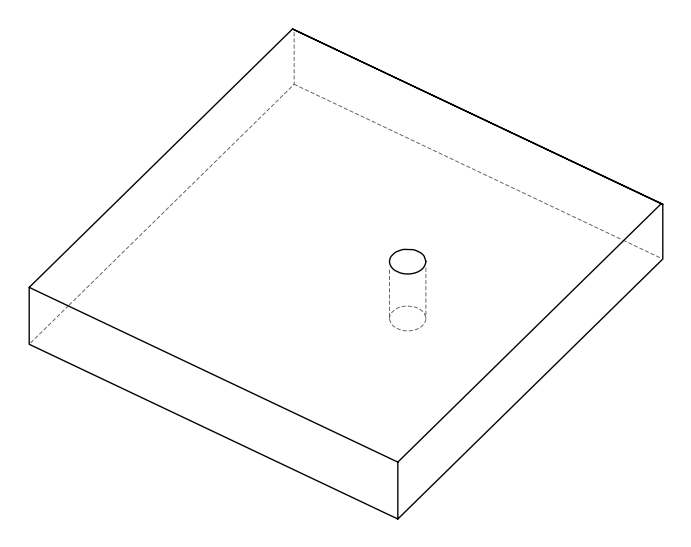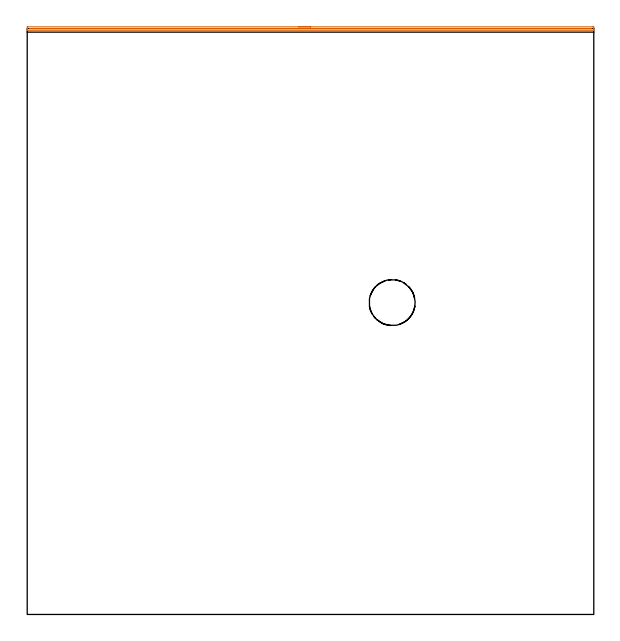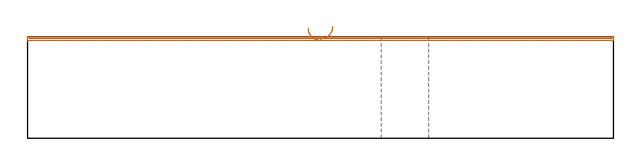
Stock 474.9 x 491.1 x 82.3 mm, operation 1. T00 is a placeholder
(PLAN: 2 operations, 1 tool changes, 12.4 min)
(1 AREA_MILL | FG_CHAMFER_SURFACE | UGT0205_001 | 7.74 min | 2137 mm3)
(2 MILL_THROUGH_HOLE_FROM_SOLID_MATERIAL | STEP1HOLE | UGT0201_018 | Circular | 4.63 min | 95804 mm3)
(TOOL UGT0205_001 | Chamfer Mill 20 x 3 x 45 deg. | D20 FL50 Z2)
(TOOL UGT0201_018 | End mill 30 mm | D30 FL50 Z4)
(OP 1 AREA_MILL)
G17 G21 G94 G90
T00 M6
G54
G17 G0 G90 X227.45 Y492.6 S1061 M3
G43 Z92.3 H0
Z89.3
G94 G1 X227.488 Z88.428 F250.
X227.602 Z87.564
X227.791 Z86.712
X228.053 Z85.88
X228.387 Z85.074
X228.79 Z84.3
X229.259 Z83.564
X229.79 Z82.872
X230.379 Z82.229
X231.022 Z81.64
X231.714 Z81.108
X232.45 Z80.64
X233.224 Z80.237
X234.03 Z79.903
X234.862 Z79.641
X235.714 Z79.452
X236.578 Z79.338
X237.45 Z79.3
X474.277
X474.421 Y492.599 Z79.301
X474.898 Y492.591 Z79.305
X474.9 Y492.344 Z79.553
Y491.993 Z79.904
Y491.451 Z80.445
Y491.1 Z80.795
Y490.397 Z81.502
Y490.078 Z81.821
Y489.663 Z82.228
X474.89 Y489.603 Z82.288
X474.724 Y489.6 Z82.3
X0.176
X0.01 Y489.603 Z82.288
X0.007 Y489.661 Z82.231
X0. Y490.078 Z81.821
Y490.397 Z81.502
Y491.1 Z80.795
Y492.344 Z79.553
X0.002 Y492.591 Z79.305
X0.48 Y492.6 Z79.3
X237.45
Y491.186 Z80.714
X472.576
X472.747 Y491.184 Z80.716
X472.861 Y491.181 Z80.719
X472.892 Y491.178 Z80.722
X472.894 Y491.175 Z80.725
X472.897 Y491.158 Z80.742
Y491.1 Z80.8
X472.894 Y491.049 Z80.851
X472.891 Y491.029 Z80.871
X472.832 Y491.021 Z80.879
X472.661 Y491.016 Z80.884
X472.575 Y491.015 Z80.885
X2.324
X2.153 Y491.016 Z80.884
X2.039 Y491.019 Z80.881
X2.008 Y491.022 Z80.878
X2.006 Y491.026 Z80.874
X2.003 Y491.042 Z80.858
Y491.1 Z80.8
X2.006 Y491.151 Z80.749
X2.009 Y491.171 Z80.729
X2.068 Y491.179 Z80.721
X2.239 Y491.184 Z80.716
X2.325 Y491.185 Z80.715
X237.45 Y491.186 Z80.714
X238.322 Z80.752
X239.187 Z80.866
X240.038 Z81.055
X240.87 Z81.317
X241.676 Z81.651
X242.45 Z82.054
X243.186 Z82.523
X243.878 Z83.054
X244.521 Z83.643
X245.11 Z84.286
X245.642 Z84.978
X246.11 Z85.714
X246.513 Z86.488
X246.847 Z87.294
X247.109 Z88.126
X247.298 Z88.978
X247.412 Z89.843
X247.45 Z90.714
G0 Z92.3
M5
M2
